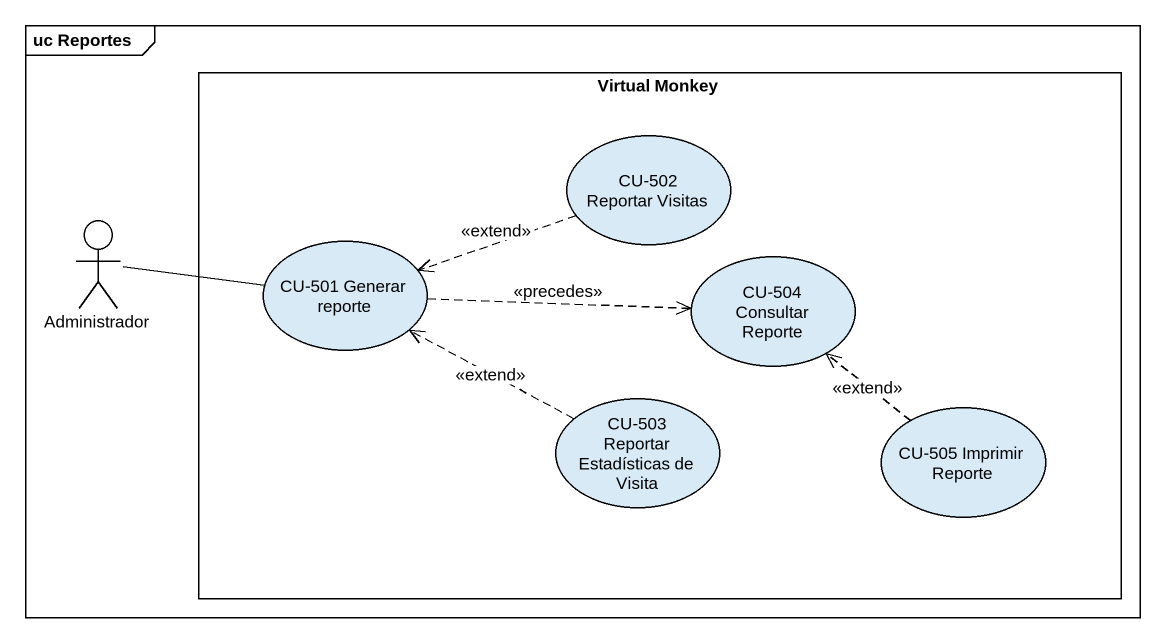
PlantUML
@startuml
mainframe uc Reportes
rectangle "Virtual Monkey" as Virtual_Monkey {
  usecase "CU-502 Reportar Visitas" as CU_502_Reportar_Visitas
  usecase "CU-501 Generar reporte" as CU_501_Generar_reporte
  usecase "CU-504 Consultar Reporte" as CU_504_Consultar_Reporte
  usecase "CU-503 Reportar Estadísticas de Visita" as CU_503_Reportar
  usecase "CU-505 Imprimir Reporte" as CU_505_Imprimir_Reporte
}
actor Administrador
CU_502_Reportar_Visitas .left.> CU_501_Generar_reporte : <<extend>>
Administrador -right- CU_501_Generar_reporte
CU_501_Generar_reporte .right.> CU_504_Consultar_Reporte : <<precedes>>
CU_503_Reportar .left.> CU_501_Generar_reporte : <<extend>>
CU_505_Imprimir_Reporte .up.> CU_504_Consultar_Reporte : <<extend>>
@enduml
